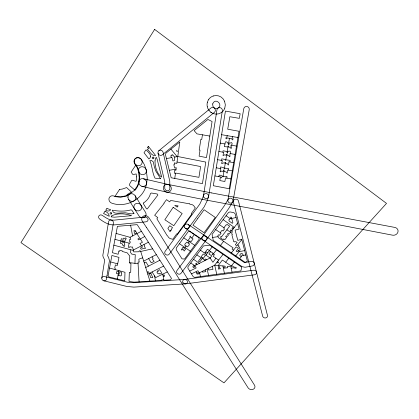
<?xml version="1.0" encoding="UTF-8"?>
<svg xmlns="http://www.w3.org/2000/svg" width="419" height="419" viewBox="0 0 419 419"><rect width="100%" height="100%" fill="white"/><g stroke="black" fill="none" stroke-linecap="round" stroke-linejoin="round"><path stroke-width="0.63" d="M138.076 263.776L138.134 261.954L139.255 262.09L138.778 259.455L140.114 258.533L142.722 257.915L149.929 281.112L161.755 280.395L161.708 279.929L163.839 279.777L163.913 280.248L170.57 279.829L171.476 278.394L137.207 224.647L117.425 226.333L112.428 252.704L118.127 254.27L118.755 251.054L119.666 251.316L119.892 250.284L122.311 250.929L122.18 251.431L127.208 252.846L129.759 256.025L129.518 262.608L138.076 263.776L139.077 281.851L134.059 282.149L129.005 281.468L129.33 272.35L130.712 272.387L130.948 263.347L129.722 263.184L129.717 262.629M134.939 263.342L135.253 254.595L131.692 254.103L130.335 252.128L130.848 249.797L113.853 245.183M174.77 178.394L175.461 173.398L174.362 173.173L174.765 170.119L175.891 170.292L176.247 167.663L174.634 167.972L173.78 164.625L174.671 164.442L174.262 162.902L176.834 163.426L179.788 141.994L165.955 153.15L165.453 154.7L171.172 177.761L202.456 183.622L205.787 162.069L177.792 156.528L174.838 157.02L174.398 160.639L172.885 160.943L172.015 157.544L166.416 158.581M217.561 159.681L222.405 160.545L221.614 163.462L222.285 163.583L223.023 162.876L224.642 163.153L224.799 162.452L225.391 162.562L224.364 168.726L224.877 168.826L224.987 168.129L228.685 168.611L228.407 170.104L227.653 169.973L227.402 173.005L226.731 172.885L226.244 171.947L223.898 171.528L224.175 170.009L223.589 169.884L223.118 171.366L221.3 171.062L220.693 171.827L220.143 171.732L220.876 168.674L216.251 167.799L225.438 111.072L240.139 113.701L239.343 118.347L229.842 116.728L227.716 129.225L239.029 131.278L229.272 188.754L213.318 185.722L216.251 167.799M221.462 160.372L221.735 158.843L224.212 159.288L225.333 159.707L225.27 160.215L225.747 160.341L226.747 154.454L227.386 154.58L227.287 155.381L228.832 155.643L229.308 156.654L229.879 156.748L229.994 153.495L235.164 154.459M236.599 146.116L231.796 145.225L232.131 143.329L231.518 142.591L230.314 143.026L229.256 142.848L228.952 144.707L228.392 144.597L228.58 143.502L227.847 143.329L227.936 142.591L225.904 141.648L225.338 142.13L224.343 146.629L227.978 146.943L226.988 152.935L227.643 153.066L227.899 151.306L230.047 151.118L230.55 151.867L230.288 153.548M175.461 173.398L175.519 173.031L198.92 177.337L200.612 166.547L177.022 162.006M202.435 134.777L201.743 139.448L200.869 139.286L199.224 150.028L200.031 150.222L199.088 156.156L206.488 157.586L212.082 121.505L207.929 119.452L194.112 130.602L196.967 133.865L209.83 136.07M226.726 154.59L226.218 154.506L226.129 155.182L224.191 154.847L223.641 155.543L222.981 155.454L223.798 152.354L222.887 152.176L223.097 150.761L227.203 151.605M227.224 135.646L227.019 136.976L226.155 137.233L225.93 138.71L226.606 138.809L227.156 137.919L231.775 138.71L232.147 139.742L232.775 139.857L232.995 138.417L232.215 137.825L232.414 136.568L221.604 134.688M203.508 195.584L216.942 109.904A2.786 2.729 69.3 0 1 220.095 107.662A2.786 2.729 69.3 0 1 222.342 110.904L208.615 196.553M216.743 274.304L194.688 277.368L193.248 276.734L187.906 268.186L187.942 266.762L203.477 245.937L209.673 245.162L241.753 267.191L240.846 270.946L216.743 274.304L214.706 265.169L223.049 254.343M101.807 278.069L104.698 260.016L103.194 257.083L102.807 255.396L108.589 221.876A2.524 2.257 37.6 0 1 111.276 220.09A2.524 2.257 37.6 0 1 113.413 222.913L107.636 255.789L108.584 257.355L109.459 260.691L106.997 275.786M138.768 181.631L139.244 177.504L138.443 171.261M106.997 275.791L106.421 279.269A2.42 2.095 32 0 1 103.776 280.777A2.42 2.095 32 0 1 101.807 278.085A2.42 2.095 32 0 1 104.425 276.55L127.392 282.197L133.383 282.725L184.664 279.421M146.65 183.48L147.252 178.059L146.299 170.151M230.963 178.923L225.532 177.918L224.877 181.5L219.807 180.563L220.315 177.698L221.436 177.845L221.572 177.164L218.886 176.666L219.1 175.472L219.64 175.016L222.458 176.069L222.41 176.718L223.002 176.881L223.898 171.528M227.978 146.943L228.156 145.891L228.69 145.99L228.533 147.006L230.419 147.331L230.696 148.284L231.325 148.384L231.576 146.985L230.859 146.388L231.084 145.1L231.796 145.225M228.58 143.502L229.45 138.338M114.995 269.537L115.22 268.207L114.717 268.066L115.382 264.923L117.357 265.468L118.991 257.402L111.904 255.49L108.081 275.686L108.966 276.954L124.715 280.809L124.982 272.282L109.527 268.034M233.75 162.703L229.931 161.959L230.204 160.372L225.862 159.812M117.346 279.059L118.917 270.622M233.032 201.151L249.221 109.741A2.802 2.776 -82.9 0 0 246.98 106.489A2.802 2.776 -82.9 0 0 243.758 108.767L227.899 200.146A2.619 2.488 18 0 0 231.079 203.089A2.619 2.488 18 0 0 232.545 199.198A2.619 2.488 18 0 0 228.198 199.344L224.275 205.839L202.351 236.808M116.068 233.435L130.042 237.306L130.597 239.5L129.403 239.684L129.529 241.428L130.319 241.821L130.063 242.894L129.131 243.172L128.319 247.252L129.288 247.498L129.843 246.686L131.398 247.126L132.488 246.953L133.761 251.892L139.223 251.756L139.108 251.091L140.046 250.651L140.716 251.452L142.722 257.915M226.857 178.154L227.088 176.991L226.71 176.31L226.192 176.603L223.118 176.179M220.268 168.569L220.619 166.919L224.039 167.841L223.971 168.354L224.395 168.49M121.803 241.224L121.887 241.946L124.673 242.721L124.333 244.35L124.846 244.832L124.563 246.382L123.652 246.152L123.505 245.325L122.296 245.021L122.406 243.91L120.415 243.371L121.301 238.736L123.396 239.28L123.636 238.139L124.956 238.505L125.244 237.882L126.171 238.175L126.025 239.066L125.344 239.239L124.935 241.36L122.144 240.595L121.803 241.224L129.131 243.172M146.582 183.8C143.79 198.999 126.381 208.123 112.046 203.267A4.059 3.661 40.8 0 1 108.987 198.475A4.059 3.661 40.8 0 1 113.559 195.93L114.214 196.118A22.369 20.4 44.6 0 0 121.075 196.747L126.056 195.773L129.597 194.18M207.311 102.702L207.515 101.964A9.391 9.166 71.8 0 1 208.772 99.387M224.788 108.133L225.338 104.87L224.547 101.178M203.608 195.186L202.393 198.721L199.79 204.121L165.149 251.321A2.493 2.252 27.1 0 0 165.793 254.558A2.493 2.252 27.1 0 0 169.187 254.223L204.121 206.96L207.175 200.78L208.515 196.951M237.494 223.207L231.864 230.57L230.827 229.848L230.151 230.749L231.173 231.477L229.156 234.111L228.13 233.388L227.465 234.258L228.486 234.975L227.334 236.489L226.312 235.782L225.689 236.583L226.726 237.301L224.872 239.684L223.772 238.919L223.149 239.773L220.661 238.044L221.112 237.494L220.604 237.128L221.07 236.4L221.593 236.756L229.649 226.176L227.229 224.49L226.779 225.024L226.244 224.668L223.903 227.727L219.409 224.636L212.056 234.431L213.25 240.417L245.173 262.399L247.393 261.11L241.711 239.244L237.793 240.38L235.101 230.073L239.092 229.162L235.101 213.774L233.849 212.653L229.963 211.925L228.507 212.48L219.409 224.636M232.728 201.948L228.638 208.657L206.572 239.6A2.54 2.341 21.8 0 1 202.225 239.16A2.54 2.341 21.8 0 1 204.592 235.845A2.54 2.341 21.8 0 1 206.572 239.6M183.721 237.824L188.199 231.681L189.755 231.44L198.905 237.741L199.208 239.228L184.58 259.047L182.008 258.837L176.242 249.708L176.247 248.095L183.721 237.824L194.694 245.351M188.173 243.03L189.603 243.989L189.006 244.743L189.158 245.094L187.461 246.932L184.659 245.052L185.135 243.848L186.811 242.098L188.173 243.03L189.76 240.852L191.038 241.705L193.059 238.987L191.755 238.107L194.332 234.598M184.92 247.482L186.02 245.974M218.639 260.068L215.89 258.214L212.899 262.294L210.123 257.984L194.819 265.641L196.176 267.951L189.707 271.083M187.885 240.663L190.074 237.688L189.87 236.599L190.263 236.096L190.938 237.374L191.844 237.987M218.247 265.526L222.358 260.016L231.759 266.348L232.178 265.814L233.938 267.029L236.227 267.427L236.044 268.343L233.556 267.793L231.168 268.155L230.848 266.636L227.486 266.337L227.732 267.71L223.987 268.223L223.825 267.175L225.228 267.118L225.092 266.138L219.237 265.615L219.31 267.846L220.336 268.27L220.357 268.726L218.362 269.024L218.247 265.526L214.701 265.206M231.717 218.456L231.414 217.215L230.586 217.147L231.099 218.592L230.193 218.592L229.319 219.76L228.769 219.807L229.167 221.075L232.362 223.348L232.891 222.678L231.875 218.922L231.414 219.032L231.293 218.561L236.075 217.524M215.67 229.612L220.232 232.639L222.012 230.277L223.102 231.031L224.385 229.387L223.762 228.994L224.411 228.077L223.903 227.727M202.387 236.756L176.938 270.554A2.467 2.21 23.7 0 0 177.63 273.717A2.467 2.21 23.7 0 0 180.992 273.335L206.536 239.652M210.123 257.984L205.902 255.113L212.197 246.885M216.508 249.85L212.669 254.81L212.051 254.375L212.999 253.181L209.94 251.122L210.312 252.081L208.929 253.993L211.825 255.899L210.238 257.968M220.494 245.393L223.615 241.292L233.074 247.828L232.074 249.096L233.561 250.133L236.127 246.828L238.406 248.336L236.201 251.18L236.887 251.651L237.772 251.426L238.741 250.311L240.218 249.96L239.595 247.461L238.909 247.079L238.662 246.309L238.956 246.288L238.772 245.414L237.746 244.775L236.924 245.833L235.342 244.738L237.138 242.329L235.562 241.643L234.106 241.915L233.985 241.396L233.65 241.438L231.869 234.719L232.404 234.598L231.498 232.802L232.32 232.163L231.922 230.45M196.815 254.862L204.666 260.115L205.556 258.942L206.708 259.707M225.668 262.252L228.722 258.251M237.746 244.775L241.794 239.589M235.771 255.92L239.087 251.672L244.675 250.593M231.388 252.903L233.561 250.133M231.278 266.049L234.399 262.137M239.678 258.612L241.302 256.706L239.731 255.48L240.443 253.883L242.025 253.495L242.14 254.087L242.779 253.935L243.24 255.443L245.796 254.982M241.098 256.575L242.124 255.255L243.203 255.386M158.817 150.761L210.877 108.034A2.786 2.718 67 0 1 214.722 108.484A2.786 2.718 67 0 1 214.345 112.386L162.326 154.805A2.676 2.519 46.8 0 1 158.392 154.061A2.676 2.519 46.8 0 1 159.555 150.332A2.676 2.519 46.8 0 1 163.096 152.327L169.763 181.134L169.842 188.65A2.608 2.435 36.7 0 1 167.108 190.765A2.608 2.435 36.7 0 1 164.761 187.948L164.73 181.752L158.052 153.244M129.612 194.17L134.316 190.383L137.133 186.246A22.804 20.798 44.7 0 0 138.83 181.312M199.821 273.707L199.145 272.643L197.936 273.314L197.407 273.141L196.883 272.041L196.087 272.287L197.092 274.136L199.821 273.707L200.444 276.571M144.775 236.505L138.459 239.898L137.909 238.945L139.7 238.034L136.903 233.661L130.042 237.306M136.903 233.661L141.423 231.246M133.294 250.059L148.42 242.213M143.717 261.079L156.329 254.642M147.153 272.172L148.237 271.601L149.353 273.35L163.62 266.07M144.288 262.923L145.964 262.048L148.483 266.128L159.89 260.225M145.723 267.552L148.483 266.128M199.292 272.884L214.706 265.169M147.766 274.136L149.353 273.35M191.462 273.879L197.899 270.711L199.145 272.643M167.333 271.905L155.685 277.582L152.066 271.947M163.028 275.335L164.128 274.906L164.646 275.55L164.515 276.262L163.211 276.409L162.797 274.115M152.616 248.818L140.716 251.452M174.838 157.02L174.493 157.088L172.764 154.925L172.094 154.721L171.821 154.967L172.141 155.355L170.821 155.742L171.334 157.664M169.323 170.292L176.059 169.103M212.658 237.437L218.074 236.672L218.283 237.594L223.615 241.292M184.549 279.436L253.6 270.234A2.524 2.289 10.6 0 1 256.517 272.198A2.524 2.289 10.6 0 1 254.464 274.791L185.607 283.852M185.497 283.867L133.829 287.109L126.831 286.46L103.802 280.782M149.929 281.112L139.077 281.851M232.414 136.568L237.919 137.495M218.88 151.453L222.887 152.176M229.931 161.959L228.842 161.765L228.648 164.939L227.994 164.835L227.465 163.74L225.689 163.478L225.81 162.818L225.375 162.692M220.242 143.099L225.024 143.984M214.926 175.933L218.886 176.666M228.407 170.104L232.336 170.863M118.677 271.921L116.838 271.444L116.403 273.487L119.195 274.199L119.656 271.763L121.458 272.245L121.269 273.026L121.746 273.623L121.395 275.451L120.735 275.943L118.058 275.246M114.953 239.349L120.876 240.946M110.684 261.959L117.692 263.844M130.848 249.797L133.41 250.499M143.57 178.766L167.977 184.449A4.117 3.85 36.7 0 1 171.266 189.199A4.117 3.85 36.7 0 1 166.626 192.127L141.847 186.324M217.519 261.545L218.676 262.263L218.09 263.027L216.969 262.242M190.718 263.027L194.819 265.641M196.652 264.74L195.573 264.028L196.223 263.095L196.731 263.441L196.883 264.604M205.829 236.285L188.178 224.474M203.1 240.118L185.418 228.303M220.232 232.639L221.075 233.205L219.493 235.295L218.65 234.729L217.843 235.729L218.074 236.672M207.688 252.762L206.342 251.856L205.451 253.06L204.844 252.641L207.478 249.247L209.4 250.546M200.329 250.164L206.504 254.338M193.505 259.309L199.439 263.352M203.063 240.092L242.062 266.631L245.036 267.28L252.348 265.945A2.54 2.315 11 0 0 254.244 263.216L238.49 201.104A2.619 2.493 16 0 0 235.331 199.182A2.619 2.493 16 0 0 233.414 202.157L262.671 316.188A2.472 2.174 9.5 0 0 265.615 317.937A2.472 2.174 9.5 0 0 267.474 315.402L254.244 263.211A2.54 2.315 11 0 0 251.201 261.388L244.476 262.624L205.865 236.311M179.426 243.711L190.373 251.217M226.909 229.79L230.534 232.283M223.133 219.65L234.273 227.402M232.985 229.104L231.948 228.381L232.624 227.507L233.655 228.24M213.381 253.877L214.449 254.616L213.156 256.292L215.89 258.214M226.077 215.717L230.193 218.592M210.815 112.261L211.365 112.648M204.666 260.115L205.148 260.466M170.952 149.127L177.101 156.606M135.054 164.065L134.97 163.96A4.19 3.886 46.2 0 1 135.541 158.319A4.19 3.886 46.2 0 1 141.224 159.33L141.303 159.435M134.834 163.756L137.06 167.553L138.548 171.643M141.522 159.749L144.23 164.431L146.2 169.774M134.509 208.919L138.914 215.801A4.028 3.671 35.6 0 0 144.325 217.356A4.028 3.671 35.6 0 0 145.466 212.224L141.062 205.3M141.449 245.822L139.967 243.481L142.444 242.308L140.292 238.903M152.039 256.831L153.092 258.492L152.437 259.157L154.145 261.404L151.264 262.828L148.614 258.581M128.539 199.329L134.478 208.872M135.159 195.746L141.093 205.347M143.916 244.539L144.827 246.032L144.408 246.555L145.571 248.331L143.523 248.451L141.182 249.268L140.428 248.085L142.455 247.069L141.664 245.707M238.741 250.311L239.087 251.672M208.164 268.448L208.547 270.04L212.967 269.375L212.323 266.369M207.091 268.977L208.589 275.435M224.375 273.235L222.898 265.929M205.42 269.815L205.834 271.643L202.482 272.146L202.325 271.365M231.168 268.155L232.047 272.172M163.211 276.409L163.839 279.777M130.618 225.202L132.587 235.96M154.585 275.896L155.423 280.798M209.133 110.616A9.333 9.108 71.8 0 0 221.373 112.575A9.391 9.166 71.8 0 0 224.788 108.133M207.232 106.447A9.333 9.108 71.8 0 1 207.29 102.671M208.73 99.371A9.333 9.108 71.8 0 1 210.726 97.302A9.365 9.139 71.8 0 1 213.287 95.998M213.234 95.982A9.333 9.108 71.8 0 1 224.547 101.183M209.165 110.637A9.412 9.187 71.8 0 1 207.258 106.457M136.563 176.881L136.254 181.06L135.908 181.291L132.215 180.222L131.702 180.385L129.523 184.224L129.717 185.607L135.049 190.257C141.124 183.239 141.062 172.314 136.018 164.761L131.163 172.047L132.582 174.262L133.237 174.498L136.17 173.964L136.563 176.881M155.02 160.87C154.883 166.5 156.884 174.074 161.682 177.08L157.225 159.608L156.329 157.314L155.533 158.372L155.02 160.87M143.534 202.985L143.492 203.844L146.482 208.798L147.252 208.955L157.869 195.06L157.272 193.997L151.369 193.007L150.484 193.515C149.599 197.469 146.87 200.785 143.534 202.985M153.92 157.942C153.516 160.362 150.688 157.083 153.144 157.046A0.938 0.88 46 0 1 153.852 157.638L153.92 157.942M111.726 213.344L111.129 214.114A0.896 0.801 38.9 0 1 110.328 213.879C109.144 212.711 111.632 211.784 111.726 213.344M212.679 103.949L212.967 106.526L214.9 108.327A3.708 3.619 71.8 0 0 217.388 108.395C224.16 105.462 215.256 96.721 212.679 103.949M150.578 156.214L150.028 157.968L148.881 158.958L144.021 152.746L145.781 150.107L146.173 149.897L148.525 152.322L149.981 154.297L150.578 156.214M111.554 216.005L111.182 216.874L114.418 217.199L131.556 215.675C125.92 213.486 116.885 212.842 111.554 216.005M154.627 29.398L20.95 242.617L223.982 382.872L386.512 203.398L154.627 29.398M170.47 230.612L170.072 231.775L167.893 228.345L169.742 225.726L172.513 227.59L171.093 229.685L171.381 229.905L170.753 230.801L170.47 230.612M105.049 211.244L103.545 213.501L109.249 216.293C109.097 213.92 107.185 212.051 105.049 211.244M106.908 208.458L105.714 210.249C107.222 211.197 109.652 211.548 110.674 209.741L106.929 208.468M119.598 189.404L114.785 196.631L120.824 197.208L127.371 195.883L126.988 194.652L131.466 192.059L126.632 187.56L122.201 189.089L119.598 189.404M148.321 146.289L147.551 147.451L147.876 147.289L148.614 148.635L147.362 149.284C149.913 151.442 151.542 156.271 155.627 155.522L148.321 146.289M202.854 257.931L202.628 258.272L202.99 258.685L205.472 255.417L203.262 253.961L201.12 256.81L202.854 257.931M173.178 207.3L164.835 219.75L173.796 225.715L182.171 213.543L173.178 207.3M189.681 203.88L170.727 200.439L169.637 201.869L166.563 199.638L163.881 203.168L164.133 203.351L154.658 215.277L157.78 217.608L156.868 218.765L167.113 235.583L167.726 236.017C168.401 237.798 170.25 238.998 172.136 239.029L172.743 239.417L176.708 233.833L177.247 234.184L191.876 213.915L191.315 213.543L195.385 207.845L194.762 207.4C194.133 205.54 192.242 204.247 190.284 204.304L189.681 203.88M177.996 205.959L177.164 207.127L174.739 205.415L177.996 205.959M197.595 218.734L192.96 225.15L204.032 232.744L215.298 217.461L204.1 209.746L197.595 218.734M183.045 247.367L181.327 249.755L181.83 250.112L182.375 249.41L182.983 249.342L183.831 249.902L183.752 250.682L184.229 251.018L185.627 249.127L183.045 247.367M193.447 265.814L192.808 266.678L193.41 267.626L194.825 266.919L194.212 266.023L193.447 265.814M200.324 258.617L198.397 261.215L199.821 261.817L201.597 259.466L200.324 258.617M135.416 230.853L135.054 231.162L135.389 231.655L135.808 231.461L136.652 232.812L135.012 233.739L134.384 233.016L133.965 230.55L135.416 230.853M176.86 150.767L176.593 150.96L177.347 151.416L176.86 150.767M150.856 273.277L149.562 274.12L150.662 277.697L152.799 277.598L150.856 273.277M133.965 213.433C130.519 214.999 126.69 212.019 123.018 212.92C119.625 212.533 113.392 215.01 112.282 210.181C118.493 211.354 125.051 211.595 131.173 209.814L132.064 210.5L133.965 213.433M160.571 178.704L155.025 178.164C152.128 172.832 152.469 166.207 149.829 160.671L151.364 160.357L153.328 161.923L154.354 166.888L155.842 171.125L160.571 178.704M158.089 271.397L156.884 272.041L158.089 273.926L159.335 273.335L159.822 274.063L161.844 273.078L159.644 269.684L157.664 270.721L158.089 271.397M145.074 217.058L114.036 220.143C109.479 220.624 105.782 217.644 102.189 215.329A2.53 2.252 39.2 0 0 98.9 215.911A2.53 2.252 39.2 0 0 99.874 219.21C104.258 222.316 109.218 225.459 114.848 224.862L146.09 221.808A2.54 2.315 34.3 0 0 148.001 219.142A2.54 2.315 34.3 0 0 145.074 217.058M211.611 192.929L167.867 184.428A4.117 3.85 36.7 0 0 163.321 187.482A4.117 3.85 36.7 0 0 166.731 192.148L205.341 199.905L324.337 222.033L392.551 235.174A4.415 3.928 -14.2 0 0 397.93 232.121A4.415 3.928 -14.2 0 0 394.845 227.423L211.611 192.929M146.388 227.292L142.35 221.263A4.012 3.656 34.3 0 1 143.403 216.125A4.012 3.656 34.3 0 1 148.824 217.597L160.477 235.179L191.195 284.705L254.511 385.171A3.703 3.09 11.8 0 1 253.086 389.314A3.703 3.09 11.8 0 1 248.079 387.805L184.643 287.806L153.93 238.626L146.388 227.292M203.796 197.166A2.608 2.472 26.5 0 0 208.269 197.454A2.608 2.472 26.5 0 0 206.122 193.568A2.608 2.472 26.5 0 0 203.796 197.166M182.888 282.416A2.456 2.189 22.2 0 0 187.063 283.071A2.456 2.189 22.2 0 0 185.298 279.442A2.456 2.189 22.2 0 0 182.888 282.416M134.227 208.4A4.043 3.692 37.2 0 0 140.988 209.573A4.043 3.692 37.2 0 0 138.134 203.335A4.043 3.692 37.2 0 0 134.227 208.4M134.19 162.08A4.19 3.886 46.1 0 0 140.721 165.07A4.19 3.886 46.1 0 0 139.616 158.083A4.19 3.886 46.1 0 0 134.19 162.08M127.926 197.485A4.07 3.719 39.5 0 0 134.07 200.9A4.07 3.719 39.5 0 0 133.546 194.207A4.07 3.719 39.5 0 0 127.926 197.485M184.549 227.313A2.545 2.357 26.7 0 0 188.885 227.836A2.545 2.357 26.7 0 0 186.958 224.008A2.545 2.357 26.7 0 0 184.549 227.313M138.741 182.637A4.122 3.808 41.2 0 0 145.042 185.916A4.122 3.808 41.2 0 0 144.346 179.081A4.122 3.808 41.2 0 0 138.741 182.637M138.417 171.109A4.164 3.86 43.8 0 0 144.964 173.943A4.164 3.86 43.8 0 0 143.733 167.045A4.164 3.86 43.8 0 0 138.417 171.109"/></g></svg>
